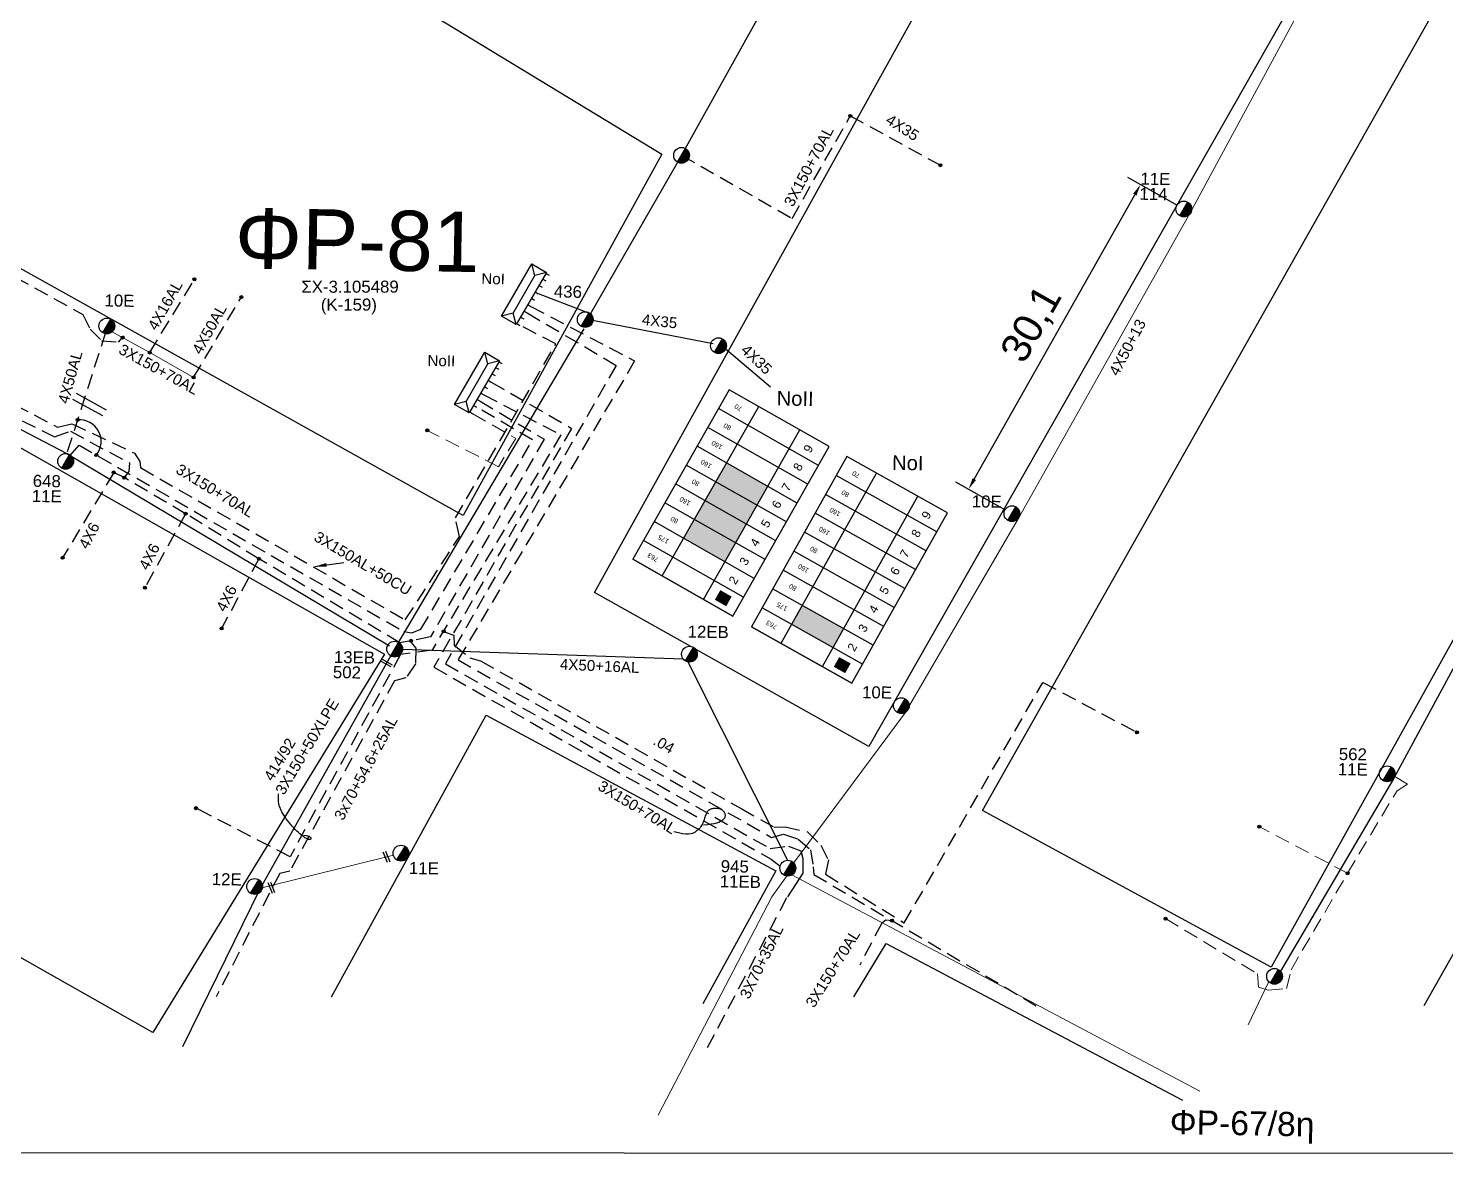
# Model space of a CAD drawing. Header units: millimetres. Extents: x 2875 to 4053, y 1200 to 1741.
# Drawn here: x 3728 to 3849.9, y 1200.5 to 1297.3 of the extents above; entities that cross this region are included whole.
import ezdxf
from ezdxf.enums import TextEntityAlignment as Align

# ---------------------------------------------------------------- set-up
doc = ezdxf.new("R2010")
doc.units = ezdxf.units.MM
doc.linetypes.add('DASHED', pattern=[19.05, 12.7, -6.35])
doc.layers.add('Άγνωστα', color=7, linetype='Continuous', lineweight=5)
for name, color, linetype in [('Ασφαλειοκιβώτια Χ.Τ 9 αναχωρήσεων', 7, 'Continuous'), ('Γέφυρες Εναέριου Δικτύου', 7, 'Continuous'), ('Γυμνά εναέρια ΧΤ (3Φ)   4x35AL', 7, 'Continuous'), ('Γυμνά εναέρια ΧΤ (3Φ)   4x50AL', 7, 'Continuous'), ('Γυμνά εναέρια ΧΤ και ΦΟΠ (3Φ)   4x50+16AL', 7, 'Continuous'), ('Επιγραφές - Σχήματα', 7, 'Continuous'), ('Καλώδια ΧΤ   3x150+50AL XLPE', 7, 'DASHED'), ('Καλώδια ΧΤ   3x150AL+50CU', 7, 'DASHED'), ('Μηχανική τομή', 7, 'Continuous'), ('ΠΙΝΑΚΙΔΑ', 7, 'Continuous'), ('Στύλος ΦΜ', 7, 'Continuous'), ('Στύλος ΦΜ @ 1', 7, 'Continuous'), ('Συνδέσεις', 7, 'Continuous'), ('Συνεστραμμένα ΧΤ   3x70+54.6+25 AL', 7, 'SYN_LINE'), ('Τομή', 7, 'Continuous'), ('Υποσταθμός πόλεως', 7, 'Continuous'), ('Υπόβαθρο ΔΕΗ', 7, 'Continuous'), ('Υπόγεια Καλώδια Δικτύου ΧΤ   .04', 7, 'DASHED'), ('Υπόγεια καλώδια Δικτύου ΧΤ και Παρ. ΧΤ - 3X150+70 AL', 7, 'DASHED'), ('Υπόγεια καλώδια Παροχών ΧΤ   4x16AL', 7, 'DASHED'), ('Υπόγεια καλώδια Παροχών ΧΤ   4x50AL', 7, 'DASHED'), ('Υπόγεια καλώδια Παροχών ΧΤ   4x6', 7, 'DASHED')]:
    doc.layers.add(name, color=color, linetype=linetype)
doc.styles.get("Standard").update_dxf_attribs({"font": 'ARIAL.TTF'})
doc.linetypes.add('SYN_LINE', pattern='A,0.5,-0.0001,["/\\/\\/\\/",Standard,S=0.1,R=0,X=0,Y=-0.05],-0.25', length=0.7501)
doc.dimstyles.new('ISO-25', dxfattribs={"dimtxt": 2.5, "dimasz": 1, "dimexe": 1.25, "dimexo": 0.625, "dimtad": 1, "dimtxsty": 'Standard', "dimcen": 2.5, "dimadec": 0, "dimazin": 0, "dimtfac": 1, "dimtmove": 0, "dimatfit": 3, "dimfxl": 1.25, "dimarcsym": 0})

# ---------------------------------------------------------------- blocks, each defined once
blk = doc.blocks.new('ΥΠΑΡΧΩΝ ΤΣΙΜΕΝΤΕΝΙΟΣ ΣΤΥΛΟΣ')
at = {"layer": 'Στύλος ΦΜ'}
blk.add_hatch(color=256, dxfattribs=at).paths.add_polyline_path([(-1.29, -2.28, 0.574793), (2.62, 0, 0.268822), (1.3, 2.27)])
blk.add_line((-1.29, -2.28), (1.3, 2.27), dxfattribs=at)
blk.add_circle((0, 0), 2.62, dxfattribs=at)
at = {"layer": 'Στύλος ΦΜ', "flags": 4}
for tag, p in [('ΑΡΙΘΜΟΣ', (-4.68, 8.05)), ('ΤΥΠΟΣ', (-4.91, 3.03))]:
    blk.add_attdef(tag, p, '', height=4, dxfattribs=at)
blk = doc.blocks.new('ΤΟΜΗ')
at = {"layer": 'Τομή', "ltscale": 40}
for p, q in [((-5.68, 0), (5.68, 0)), ((5.68, -2.33), (-5.68, -2.33))]:
    blk.add_line(p, q, dxfattribs=at)
blk = doc.blocks.new('ΜΗΧΑΝΙΚΗ ΤΟΜΗ')
at = {"layer": 'Μηχανική τομή', "ltscale": 40}
for p, q in [((-1.89, 0.78), (1.89, 0.78)), ((1.89, 0), (-1.89, 0))]:
    blk.add_line(p, q, dxfattribs=at)
blk = doc.blocks.new('_ΣΥΝΔΕΣΗ')
at = {"layer": 'Συνδέσεις', "linetype": 'SYN_LINE', "ltscale": 40}
blk.add_hatch(color=256, dxfattribs=at).paths.add_polyline_path([(0.5, -0.01, 1), (-0.5, -0.01, 1)])
at = {"layer": 'Συνδέσεις'}
blk.add_circle((0, -0.01), 0.5, dxfattribs=at)
blk = doc.blocks.new('ΑΣΦΑΛΕΙΟΚΙΒΩΤΙΟ ΥΠΟΣΤΑΘΜΟΥ 9 ΑΝΑΧΩΡΗΣΕΩΝ')
at = {"layer": 'Ασφαλειοκιβώτια Χ.Τ 9 αναχωρήσεων', "ltscale": 40}
for p, q in [((-23.8, 40.36), (24.02, 40.36)), ((-9.72, 40.36), (-9.72, -40.64)), ((9.94, 40.36), (9.94, -40.64)), ((-23.8, 31.36), (24.02, 31.36)), ((-23.8, 22.36), (24.02, 22.36)), ((-23.8, 13.36), (24.02, 13.36)), ((-23.8, 4.36), (24.02, 4.36)), ((-23.8, -4.64), (24.02, -4.64)), ((-23.8, -13.64), (24.02, -13.64)), ((-23.8, -22.64), (24.02, -22.64)), ((-23.8, -31.64), (24.02, -31.64))]:
    blk.add_line(p, q, dxfattribs=at)
at = {"layer": 'Ασφαλειοκιβώτια Χ.Τ 9 αναχωρήσεων'}
blk.add_lwpolyline([(-23.8, -40.64), (24.02, -40.64), (24.02, 40.36), (-23.8, 40.36)], close=True, dxfattribs=at)
for s, p in [('1', (-18.45, 37.24)), ('2', (-18.45, 28.67)), ('3', (-18.45, 19.6)), ('4', (-18.45, 10.58)), ('5', (-18.45, 1.57)), ('6', (-18.45, -7.57)), ('7', (-18.45, -15.81)), ('8', (-18.45, -25.5)), ('9', (-18.45, -34.19))]:
    blk.add_text(s, height=3.6, rotation=270, dxfattribs=at).set_placement(p)
at = {"layer": 'Ασφαλειοκιβώτια Χ.Τ 9 αναχωρήσεων', "ltscale": 40}
for tag, height, p in [('ΟΝΟΜΑ', 5, (-0.16, 44.31)), ('ΚΕΙΜΕΝΟ 1', 2, (17.06, 35.59)), ('ΚΕΙΜΕΝΟ 2', 2, (17.06, 26.88)), ('ΚΕΙΜΕΝΟ 3', 2, (17.06, 17.69)), ('ΚΕΙΜΕΝΟ 4', 2, (17.06, 8.71)), ('ΚΕΙΜΕΝΟ 5', 2, (17.06, -0.13)), ('ΚΕΙΜΕΝΟ 6', 2, (17.06, -9.05)), ('ΚΕΙΜΕΝΟ 7', 2, (17.06, -18.13)), ('ΚΕΙΜΕΝΟ 8', 2, (17.06, -26.85)), ('ΚΕΙΜΕΝΟ 9', 2, (17.06, -35.99)), ('ΣΧ', 2, (-0.1, -42.64))]:
    blk.add_attdef(tag, text='', height=height, dxfattribs=at).set_placement(p, align=Align.MIDDLE_CENTER)
blk = doc.blocks.new('ΥΠΟΣΤΑΘΜΟΣ ΠΟΛΕΩΣ 9 ΑΝΑΧΩΡΗΣΕΩΝ')
at = {"layer": 'Υποσταθμός πόλεως', "ltscale": 40}
for p, q in [((-9.63, -2.82), (-9.63, -4)), ((-7.12, -2.82), (-7.12, -4)), ((-4.84, -2.82), (-4.84, -4)), ((-2.36, -2.82), (-2.36, -4)), ((0.09, -2.82), (0.09, -4)), ((2.55, -2.82), (2.55, -4)), ((5.02, -2.82), (5.02, -4)), ((7.48, -2.82), (7.48, -4)), ((9.61, -2.82), (9.61, -4))]:
    blk.add_line(p, q, dxfattribs=at)
blk.add_lwpolyline([(-10.02, 2.82), (10.02, 2.82), (10.02, -2.82), (-10.02, -2.82)], close=True, dxfattribs=at)
for points in [[(-7.21, 0), (-10.02, 2.82)], [(-10.02, -2.82), (-7.21, 0)], [(-7.21, 0), (7.21, 0)], [(7.21, 0), (10.02, 2.82)], [(10.02, -2.82), (7.21, 0)]]:
    blk.add_lwpolyline(points, dxfattribs=at)
at = {"layer": 'Υποσταθμός πόλεως', "linetype": 'SYN_LINE', "ltscale": 40, "flags": 1}
for tag, p in [('ΜΕΤΑΣΧΗΜΑΤΙΣΜΟΣ', (10.79, 1.71)), ('ΙΣΧΥΣ', (10.77, -1.08)), ('ΑΡΙΘΜΟΣ', (10.89, -3.8))]:
    blk.add_attdef(tag, p, '', height=1.8, dxfattribs=at)
blk = doc.blocks.new('*D35')
at = {"layer": 'Defpoints', "color": 0, "ltscale": 10, "transparency": 16777216}
for p in [(3823.69, 1283.85), (3827.42, 1281.75), (3812.63, 1255.53)]:
    blk.add_point(p, dxfattribs=at)
at = {"layer": 'Καλώδια ΧΤ   3x150+50AL XLPE', "color": 0, "lineweight": -2, "ltscale": 10, "transparency": 16777216}
for p, q in [((3826.87, 1282.06), (3822.6, 1284.47)), ((3809.39, 1258.51), (3823.2, 1282.98)), ((3812.09, 1255.84), (3807.81, 1258.25))]:
    blk.add_line(p, q, dxfattribs=at)
at = {"layer": 'Καλώδια ΧΤ   3x150+50AL XLPE', "color": 0, "ltscale": 10, "transparency": 16777216}
for points in [[(3823.05, 1283.06), (3823.34, 1282.9), (3823.69, 1283.85)], [(3809.25, 1258.59), (3809.54, 1258.43), (3808.9, 1257.64)]]:
    blk.add_solid(points, dxfattribs=at)
at = {"layer": 'Καλώδια ΧΤ   3x150+50AL XLPE', "color": 0, "ltscale": 10, "transparency": 16777216, "insert": (3814.44, 1271.79), "char_height": 2.5, "attachment_point": 5, "rotation": 60.5787}
blk.add_mtext('30,1', dxfattribs=at)

msp = doc.modelspace()

# ---------------------------------------------------------------- hatches: boundary and pattern name
at = {"layer": 'Ασφαλειοκιβώτια Χ.Τ 9 αναχωρήσεων'}
for color, points in [(27, [(3788.075, 1259.897), (3787.153, 1258.276), (3790.693, 1256.262), (3791.615, 1257.884)]), (6, [(3787.153, 1258.276), (3786.231, 1256.655), (3789.771, 1254.641), (3790.693, 1256.262)]), (133, [(3786.231, 1256.655), (3785.308, 1255.034), (3788.849, 1253.02), (3789.771, 1254.641)]), (85, [(3785.308, 1255.034), (3784.386, 1253.413), (3787.927, 1251.399), (3788.849, 1253.02)]), (30, [(3788.046, 1247.569), (3788.517, 1248.398), (3787.541, 1248.954), (3787.069, 1248.124)]), (173, [(3798.142, 1245.638), (3794.589, 1247.63), (3793.677, 1246.003), (3797.23, 1244.012)]), (1, [(3798.285, 1241.809), (3798.752, 1242.642), (3797.772, 1243.191), (3797.305, 1242.359)]), (5, [(3798.285, 1241.809), (3798.752, 1242.642), (3797.772, 1243.191), (3797.305, 1242.359)]), (2, [(3798.285, 1241.809), (3798.752, 1242.642), (3797.772, 1243.191), (3797.305, 1242.359)])]:
    msp.add_hatch(color=color, dxfattribs=at).paths.add_polyline_path(points)

# ---------------------------------------------------------------- linework, layer by layer
at = {"layer": 'Άγνωστα', "color": 85}
for points in [[(3793.679, 1225.225), (3803.443, 1238.383), (3813.274, 1255.285), (3827.96, 1281.432), (3845.93, 1314.656)], [(3793.691, 1224.446), (3828.798, 1205.843)]]:
    msp.add_lwpolyline(points, dxfattribs=at)
at = {"layer": 'Άγνωστα', "color": 27}
for points in [[(3735.105, 1271.251), (3738.455, 1269.406), (3742.223, 1267.263)], [(3834.719, 1215.268), (3832.966, 1211.537)]]:
    msp.add_lwpolyline(points, dxfattribs=at)
at = {"layer": 'Άγνωστα', "color": 133, "linetype": 'DASHED', "ltscale": 0.1}
msp.add_lwpolyline([(3766.252, 1264.134), (3769.945, 1262.01), (3768.449, 1259.578), (3762.333, 1262.705)], dxfattribs=at)
at = {"layer": 'Άγνωστα', "color": 27, "linetype": 'DASHED', "ltscale": 0.1}
for points in [[(3825.844, 1220.683), (3833.769, 1215.923), (3833.833, 1214.797), (3834.662, 1214.533), (3836.249, 1214.672), (3836.652, 1216.29), (3841.509, 1224.589), (3845.764, 1231.696), (3846.649, 1232.264), (3845.562, 1232.903)], [(3841.509, 1224.589), (3833.91, 1228.603)]]:
    msp.add_lwpolyline(points, dxfattribs=at)
at = {"layer": 'Άγνωστα', "color": 30}
msp.add_lwpolyline([(3747.994, 1223.303), (3759.414, 1226.135)], dxfattribs=at)
at = {"layer": 'Άγνωστα', "color": 1}
msp.add_lwpolyline([(3793.294, 1224.393), (3791.962, 1222.558), (3782.205, 1203.785)], dxfattribs=at)
at = {"layer": 'Γέφυρες Εναέριου Δικτύου'}
msp.add_arc((3732.404, 1261.75), 1.865, 321.05941, 95.04965, dxfattribs=at)
at = {"layer": 'Γυμνά εναέρια ΧΤ (3Φ)   4x35AL', "color": 5, "linetype": 'DASHED', "ltscale": 0.1}
msp.add_lwpolyline([(3798.724, 1289.767), (3806.484, 1285.519)], dxfattribs=at)
at = {"layer": 'Γυμνά εναέρια ΧΤ (3Φ)   4x35AL', "color": 85, "linetype": 'SYN_LINE', "ltscale": 10}
msp.add_lwpolyline([(3776.557, 1272.194), (3786.922, 1270.179)], dxfattribs=at)
at = {"layer": 'Γυμνά εναέρια ΧΤ (3Φ)   4x35AL', "color": 85, "linetype": 'SYN_LINE', "ltscale": 5}
msp.add_lwpolyline([(3787.742, 1269.944), (3791.868, 1266.452)], dxfattribs=at)
at = {"layer": 'Γυμνά εναέρια ΧΤ (3Φ)   4x50AL', "color": 27}
msp.add_lwpolyline([(3864.732, 1267.783), (3855.112, 1250.575), (3845.457, 1232.726), (3835.725, 1216.177)], dxfattribs=at)
at = {"layer": 'Γυμνά εναέρια ΧΤ και ΦΟΠ (3Φ)   4x50+16AL', "color": 85}
for points in [[(3760.206, 1243.872), (3784.345, 1243.03)], [(3784.743, 1242.779), (3793.321, 1225.705)]]:
    msp.add_lwpolyline(points, dxfattribs=at)
at = {"layer": 'Επιγραφές - Σχήματα'}
for points in [[(3751.705, 1227.881), (3751.914, 1227.836), (3752.071, 1227.79), (3752.183, 1227.744), (3752.257, 1227.7), (3752.299, 1227.657), (3752.318, 1227.618), (3752.319, 1227.584), (3752.31, 1227.554), (3752.297, 1227.53), (3752.281, 1227.512), (3752.262, 1227.5), (3752.24, 1227.492), (3752.214, 1227.488), (3752.186, 1227.489), (3752.154, 1227.493), (3752.119, 1227.499), (3752.08, 1227.509), (3752.037, 1227.523), (3751.988, 1227.542), (3751.932, 1227.569), (3751.867, 1227.606), (3751.793, 1227.653), (3751.708, 1227.713), (3751.611, 1227.787), (3751.501, 1227.876), (3751.379, 1227.979), (3751.25, 1228.095), (3751.114, 1228.222), (3750.975, 1228.359), (3750.835, 1228.502), (3750.696, 1228.652), (3750.561, 1228.806), (3750.433, 1228.963), (3750.311, 1229.121), (3750.198, 1229.278), (3750.092, 1229.433), (3749.995, 1229.585), (3749.908, 1229.732), (3749.83, 1229.872), (3749.763, 1230.003), (3749.706, 1230.126), (3749.66, 1230.239), (3749.623, 1230.346), (3749.593, 1230.447), (3749.57, 1230.543), (3749.553, 1230.636), (3749.54, 1230.727), (3749.531, 1230.818), (3749.524, 1230.909), (3749.52, 1230.999), (3749.518, 1231.087), (3749.518, 1231.171), (3749.521, 1231.25), (3749.527, 1231.323), (3749.534, 1231.387), (3749.545, 1231.442)], [(3786.087, 1228.768), (3786.456, 1228.794), (3786.766, 1228.832), (3787.025, 1228.881), (3787.238, 1228.937), (3787.41, 1228.999), (3787.549, 1229.064), (3787.659, 1229.13), (3787.748, 1229.194), (3787.819, 1229.255), (3787.876, 1229.314), (3787.918, 1229.37), (3787.948, 1229.424), (3787.967, 1229.477), (3787.975, 1229.53), (3787.975, 1229.584), (3787.966, 1229.638), (3787.951, 1229.695), (3787.929, 1229.751), (3787.901, 1229.808), (3787.867, 1229.863), (3787.828, 1229.916), (3787.783, 1229.965), (3787.733, 1230.01), (3787.678, 1230.048), (3787.619, 1230.081), (3787.555, 1230.107), (3787.488, 1230.127), (3787.419, 1230.142), (3787.348, 1230.153), (3787.275, 1230.16), (3787.202, 1230.163), (3787.129, 1230.164), (3787.057, 1230.162), (3786.986, 1230.158), (3786.917, 1230.151), (3786.85, 1230.14), (3786.785, 1230.126), (3786.723, 1230.108), (3786.664, 1230.085), (3786.609, 1230.058), (3786.558, 1230.025), (3786.51, 1229.986), (3786.466, 1229.941), (3786.424, 1229.89), (3786.386, 1229.832), (3786.349, 1229.767), (3786.314, 1229.693), (3786.281, 1229.612), (3786.249, 1229.522), (3786.217, 1229.425), (3786.185, 1229.323), (3786.151, 1229.218), (3786.114, 1229.11), (3786.074, 1229.002), (3786.03, 1228.896), (3785.981, 1228.793), (3785.927, 1228.694), (3785.866, 1228.6), (3785.799, 1228.511), (3785.725, 1228.427), (3785.646, 1228.346), (3785.56, 1228.27), (3785.468, 1228.199), (3785.37, 1228.131), (3785.263, 1228.068), (3785.14, 1228.014), (3784.992, 1227.975), (3784.809, 1227.954), (3784.58, 1227.958), (3784.298, 1227.99), (3783.952, 1228.057), (3783.532, 1228.162)]]:
    msp.add_lwpolyline(points, dxfattribs=at)
at = {"layer": 'Καλώδια ΧΤ   3x150+50AL XLPE', "color": 6, "ltscale": 0.1}
msp.add_lwpolyline([(3760.821, 1244.585), (3761.335, 1243.949), (3761.313, 1242.612), (3760.489, 1241.395), (3759.521, 1241.162), (3750.515, 1224.782), (3749.63, 1224.571), (3744.159, 1213.942)], dxfattribs=at)
at = {"layer": 'Καλώδια ΧΤ   3x150AL+50CU', "color": 27, "ltscale": 0.1}
for points in [[(3723.063, 1295.336), (3722.167, 1295.56), (3715.201, 1282.354), (3732.705, 1272.665), (3733.319, 1271.411), (3734.31, 1270.419), (3735.771, 1270.297), (3736.236, 1270.841)], [(3731.606, 1260.535), (3732.375, 1261.427), (3760.323, 1245.383), (3760.992, 1245.281), (3761.776, 1245.583), (3771.396, 1261.882), (3766.578, 1264.696)]]:
    msp.add_lwpolyline(points, dxfattribs=at)
at = {"layer": 'Καλώδια ΧΤ   3x150AL+50CU', "color": 6, "ltscale": 0.1}
msp.add_lwpolyline([(3766.874, 1265.206), (3772.394, 1261.947), (3762.608, 1244.924), (3759.962, 1244.422), (3747.842, 1251.656), (3741.538, 1255.528), (3736.263, 1258.635), (3735.353, 1259.088)], dxfattribs=at)
at = {"layer": 'ΠΙΝΑΚΙΔΑ'}
msp.add_lwpolyline([(2883.045, 1200.853), (3942.226, 1200.46), (3942.226, 1741.119), (2883.045, 1741.119)], close=True, dxfattribs=at)
at = {"layer": 'Συνεστραμμένα ΧΤ   3x70+54.6+25 AL', "color": 5, "ltscale": 10}
for points in [[(3776.376, 1272.745), (3783.794, 1285.628), (3797.916, 1311.039), (3804.07, 1322.65), (3810.339, 1334.031)], [(3776.376, 1272.745), (3771.885, 1274.466)]]:
    msp.add_lwpolyline(points, dxfattribs=at)
at = {"layer": 'Συνεστραμμένα ΧΤ   3x70+54.6+25 AL', "color": 85, "ltscale": 10}
msp.add_lwpolyline([(3759.752, 1244.234), (3775.834, 1271.454)], dxfattribs=at)
at = {"layer": 'Συνεστραμμένα ΧΤ   3x70+54.6+25 AL', "color": 30, "linetype": 'DASHED', "ltscale": 0.1}
msp.add_lwpolyline([(3767.198, 1265.763), (3773.831, 1262.309), (3762.746, 1243.791), (3760.033, 1243.407), (3750.524, 1226.017), (3742.433, 1230.194)], dxfattribs=at)
at = {"layer": 'Συνεστραμμένα ΧΤ   3x70+54.6+25 AL', "color": 30, "ltscale": 10}
msp.add_lwpolyline([(3741.305, 1209.692), (3747.994, 1223.303), (3759.222, 1243.356)], dxfattribs=at)
at = {"layer": 'Υπόβαθρο ΔΕΗ'}
for points in [[(3785, 1244.11), (3776.714, 1248.765), (3820.748, 1328.191), (3845.252, 1314.492), (3800.331, 1235.496)], [(3765.407, 1255.375), (3717.584, 1282.041), (3735.66, 1314.947), (3782.52, 1286.461), (3765.407, 1255.375)], [(3834.928, 1216.511), (3810.093, 1229.999), (3854.844, 1309.221), (3879.146, 1296.059), (3834.928, 1216.511)], [(3912.676, 1278.826), (3891.42, 1289.769), (3848.082, 1213.169)], [(3738.706, 1210.873), (3690.802, 1238.034), (3710.519, 1270.726), (3758.644, 1243.437), (3738.706, 1210.873)], [(3800.331, 1235.496), (3785.395, 1243.888)], [(3754.075, 1213.942), (3767.391, 1238.184), (3792.314, 1224.785), (3786.047, 1213.362)], [(3799.014, 1213.942), (3801.798, 1218.551), (3827.314, 1205.068)]]:
    msp.add_lwpolyline(points, dxfattribs=at)
at = {"layer": 'Υπόγεια Καλώδια Δικτύου ΧΤ   .04', "color": 30, "ltscale": 0.1}
msp.add_lwpolyline([(3763.778, 1245.378), (3764.602, 1245.093), (3764.631, 1244.227), (3765.987, 1243.137), (3766.914, 1242.876), (3789.323, 1230.155), (3792.163, 1228.564), (3793.12, 1228.592), (3795.05, 1228.157), (3796.187, 1227.004), (3796.835, 1225.743), (3796.592, 1224.503), (3803.368, 1220.31), (3815.29, 1241.02), (3823.385, 1236.725)], dxfattribs=at)
at = {"layer": 'Υπόγεια καλώδια Δικτύου ΧΤ και Παρ. ΧΤ - 3X150+70 AL', "color": 5, "ltscale": 0.1}
msp.add_lwpolyline([(3784.207, 1286.371), (3793.714, 1280.946), (3798.724, 1289.767)], dxfattribs=at)
at = {"layer": 'Υπόγεια καλώδια Δικτύου ΧΤ και Παρ. ΧΤ - 3X150+70 AL', "color": 173, "ltscale": 0.1}
for points in [[(3771.247, 1273.367), (3780.171, 1268.674), (3764.983, 1242.946), (3791.933, 1227.681), (3792.97, 1227.941), (3794.233, 1227.538), (3795.299, 1226.617), (3795.529, 1225.14), (3795.579, 1224.484), (3814.752, 1213.17)], [(3802.316, 1220.508), (3801.776, 1220.565), (3801.428, 1220.291), (3799.541, 1216.68)]]:
    msp.add_lwpolyline(points, dxfattribs=at)
at = {"layer": 'Υπόγεια καλώδια Δικτύου ΧΤ και Παρ. ΧΤ - 3X150+70 AL', "color": 2, "ltscale": 0.1}
msp.add_lwpolyline([(3710.665, 1272.12), (3711.845, 1272.231), (3715.618, 1270.059), (3716.684, 1270.187), (3730.523, 1262.984), (3731.784, 1263.276), (3737.146, 1260.739), (3737.613, 1260.03), (3737.66, 1259.494), (3760.441, 1246.399), (3765.096, 1253.581), (3764.752, 1255.162), (3773.386, 1270.137), (3770.301, 1271.738)], dxfattribs=at)
at = {"layer": 'Υπόγεια καλώδια Δικτύου ΧΤ και Παρ. ΧΤ - 3X150+70 AL', "color": 6, "ltscale": 0.1}
msp.add_lwpolyline([(3710.776, 1271.94), (3715.582, 1269.353), (3716.545, 1269.663), (3717.278, 1269.609), (3717.391, 1269.037), (3717.22, 1268.592), (3730.252, 1262.159), (3731.621, 1262.621), (3736.71, 1259.901), (3736.664, 1259.151), (3736.263, 1258.635)], dxfattribs=at)
at = {"layer": 'Υπόγεια καλώδια Δικτύου ΧΤ και Παρ. ΧΤ - 3X150+70 AL', "color": 1, "ltscale": 0.1}
msp.add_lwpolyline([(3770.923, 1272.81), (3778.589, 1268.29), (3763.886, 1242.608), (3791.825, 1226.714), (3793.41, 1226.931), (3794.477, 1226.532), (3794.639, 1225.855), (3794.635, 1224.605), (3794.012, 1223.629), (3793.249, 1222.469), (3786.235, 1209.214)], dxfattribs=at)
at = {"layer": 'Υπόγεια καλώδια Δικτύου ΧΤ και Παρ. ΧΤ - 3X150+70 AL', "color": 85, "linetype": 'Continuous', "ltscale": 0.1}
msp.add_lwpolyline([(3710.53, 1271.554), (3731.312, 1260.711), (3759.068, 1244.157)], dxfattribs=at)
at = {"layer": 'Υπόγεια καλώδια Δικτύου ΧΤ και Παρ. ΧΤ - 3X150+70 AL', "color": 85, "ltscale": 0.1}
msp.add_lwpolyline([(3767.836, 1266.862), (3774.746, 1262.878), (3762.899, 1242.325), (3791.924, 1225.801), (3792.695, 1225.201)], dxfattribs=at)
at = {"layer": 'Υπόγεια καλώδια Παροχών ΧΤ   4x16AL', "color": 27, "ltscale": 0.1}
msp.add_lwpolyline([(3738.455, 1269.406), (3742.302, 1275.708)], dxfattribs=at)
at = {"layer": 'Υπόγεια καλώδια Παροχών ΧΤ   4x50AL', "color": 27, "ltscale": 0.1}
for points in [[(3742.223, 1267.263), (3746.341, 1274.177)], [(3734.647, 1271.128), (3731.312, 1260.711)]]:
    msp.add_lwpolyline(points, dxfattribs=at)
at = {"layer": 'Υπόγεια καλώδια Παροχών ΧΤ   4x6', "color": 6, "ltscale": 0.1}
for points in [[(3735.353, 1259.088), (3730.956, 1251.74)], [(3741.538, 1255.528), (3738.038, 1249.167)], [(3747.842, 1251.656), (3744.631, 1245.66)]]:
    msp.add_lwpolyline(points, dxfattribs=at)

# ---------------------------------------------------------------- block references
at = {"layer": 'Ασφαλειοκιβώτια Χ.Τ 9 αναχωρήσεων'}
ref = msp.add_blockref('ΑΣΦΑΛΕΙΟΚΙΒΩΤΙΟ ΥΠΟΣΤΑΘΜΟΥ 9 ΑΝΑΧΩΡΗΣΕΩΝ', (3788.468, 1256.423), dxfattribs=dict(at, xscale=0.2072332082960058, yscale=0.2072332082960058, zscale=0.2072332082960058, rotation=150.3686934789033))
ref.add_attrib('ΚΕΙΜΕΝΟ 2', '175', dxfattribs={"ltscale": 40, "height": 0.4145, "rotation": 150.36869}).set_placement((3782.64, 1253.329), align=Align.MIDDLE_CENTER)
ref.add_attrib('ΚΕΙΜΕΝΟ 1', '763', dxfattribs={"ltscale": 40, "height": 0.4145, "rotation": 150.36869}).set_placement((3781.748, 1251.761), align=Align.MIDDLE_CENTER)
ref.add_attrib('ΚΕΙΜΕΝΟ 3', '80', dxfattribs={"ltscale": 40, "height": 0.4145, "rotation": 150.36869}).set_placement((3783.582, 1254.985), align=Align.MIDDLE_CENTER)
ref.add_attrib('ΚΕΙΜΕΝΟ 4', '160', dxfattribs={"ltscale": 40, "height": 0.4145, "rotation": 150.36869}).set_placement((3784.501, 1256.602), align=Align.MIDDLE_CENTER)
ref.add_attrib('ΚΕΙΜΕΝΟ 5', '80', dxfattribs={"ltscale": 40, "height": 0.4145, "rotation": 150.36869}).set_placement((3785.407, 1258.194), align=Align.MIDDLE_CENTER)
ref.add_attrib('ΚΕΙΜΕΝΟ 6', '160', dxfattribs={"ltscale": 40, "height": 0.4145, "rotation": 150.36869}).set_placement((3786.322, 1259.802), align=Align.MIDDLE_CENTER)
ref.add_attrib('ΚΕΙΜΕΝΟ 7', '160', dxfattribs={"ltscale": 40, "height": 0.4145, "rotation": 150.36869}).set_placement((3787.251, 1261.436), align=Align.MIDDLE_CENTER)
ref.add_attrib('ΚΕΙΜΕΝΟ 8', '80', dxfattribs={"ltscale": 40, "height": 0.4145, "rotation": 150.36869}).set_placement((3788.146, 1263.008), align=Align.MIDDLE_CENTER)
ref.add_attrib('ΚΕΙΜΕΝΟ 9', '70', dxfattribs={"ltscale": 40, "height": 0.4145, "rotation": 150.36869}).set_placement((3789.081, 1264.653), align=Align.MIDDLE_CENTER)
ref = msp.add_blockref('ΑΣΦΑΛΕΙΟΚΙΒΩΤΙΟ ΥΠΟΣΤΑΘΜΟΥ 9 ΑΝΑΧΩΡΗΣΕΩΝ', (3798.652, 1250.666), dxfattribs=dict(at, xscale=0.2072332082959778, yscale=0.2072332082959778, zscale=0.2072332082959778, rotation=150.7251444635306))
ref.add_attrib('ΚΕΙΜΕΝΟ 2', '175', dxfattribs={"ltscale": 40, "height": 0.4145, "rotation": 150.72514}).set_placement((3792.843, 1247.535), align=Align.MIDDLE_CENTER)
ref.add_attrib('ΚΕΙΜΕΝΟ 1', '763', dxfattribs={"ltscale": 40, "height": 0.4145, "rotation": 150.72514}).set_placement((3791.961, 1245.962), align=Align.MIDDLE_CENTER)
ref.add_attrib('ΚΕΙΜΕΝΟ 3', '80', dxfattribs={"ltscale": 40, "height": 0.4145, "rotation": 150.72514}).set_placement((3793.775, 1249.198), align=Align.MIDDLE_CENTER)
ref.add_attrib('ΚΕΙΜΕΝΟ 4', '160', dxfattribs={"ltscale": 40, "height": 0.4145, "rotation": 150.72514}).set_placement((3794.685, 1250.82), align=Align.MIDDLE_CENTER)
ref.add_attrib('ΚΕΙΜΕΝΟ 5', '80', dxfattribs={"ltscale": 40, "height": 0.4145, "rotation": 150.72514}).set_placement((3795.581, 1252.418), align=Align.MIDDLE_CENTER)
ref.add_attrib('ΚΕΙΜΕΝΟ 6', '160', dxfattribs={"ltscale": 40, "height": 0.4145, "rotation": 150.72514}).set_placement((3796.485, 1254.031), align=Align.MIDDLE_CENTER)
ref.add_attrib('ΚΕΙΜΕΝΟ 7', '160', dxfattribs={"ltscale": 40, "height": 0.4145, "rotation": 150.72514}).set_placement((3797.405, 1255.672), align=Align.MIDDLE_CENTER)
ref.add_attrib('ΚΕΙΜΕΝΟ 8', '80', dxfattribs={"ltscale": 40, "height": 0.4145, "rotation": 150.72514}).set_placement((3798.289, 1257.249), align=Align.MIDDLE_CENTER)
ref.add_attrib('ΚΕΙΜΕΝΟ 9', '70', dxfattribs={"ltscale": 40, "height": 0.4145, "rotation": 150.72514}).set_placement((3799.215, 1258.9), align=Align.MIDDLE_CENTER)
at = {"layer": 'Μηχανική τομή'}
for p, xscale, yscale, zscale, rotation in [((3758.795, 1242.593), 0.2590415103700173, 0.2590415103700173, 0.2590415103700173, 331.655350731822), ((3758.73, 1225.965), 0.2590415103699613, 0.2590415103699613, 0.2590415103699613, 291.9799027705216), ((3748.826, 1223.308), 0.2590415103699154, 0.2590415103699154, 0.2590415103699154, 291.9799027704976)]:
    msp.add_blockref('ΜΗΧΑΝΙΚΗ ΤΟΜΗ', p, dxfattribs=dict(at, xscale=xscale, yscale=yscale, zscale=zscale, rotation=rotation))
at = {"layer": 'Στύλος ΦΜ @ 1', "ltscale": 40, "xscale": 0.2590415103700448, "yscale": 0.2590415103700448, "zscale": 0.2590415103700448, "rotation": 359.0199368875902}
for p in [(3784.207, 1286.371), (3787.385, 1269.989), (3835.225, 1215.719)]:
    msp.add_blockref('ΥΠΑΡΧΩΝ ΤΣΙΜΕΝΤΕΝΙΟΣ ΣΤΥΛΟΣ', p, dxfattribs=at)
at = {"layer": 'Στύλος ΦΜ @ 1', "ltscale": 40}
ref = msp.add_blockref('ΥΠΑΡΧΩΝ ΤΣΙΜΕΝΤΕΝΙΟΣ ΣΤΥΛΟΣ', (3827.415, 1281.751), dxfattribs=dict(at, xscale=0.2590415103700448, yscale=0.2590415103700448, zscale=0.2590415103700448, rotation=359.0199368875902))
ref.add_attrib('ΤΥΠΟΣ', '114', (3823.592, 1282.549), dxfattribs={"layer": 'Στύλος ΦΜ', "height": 1.0362, "rotation": 359.01994, "flags": 4})
ref.add_attrib('ΑΡΙΘΜΟΣ', '11E', (3823.676, 1283.85), dxfattribs={"layer": 'Στύλος ΦΜ', "height": 1.0362, "rotation": 359.01994, "flags": 4})
ref = msp.add_blockref('ΥΠΑΡΧΩΝ ΤΣΙΜΕΝΤΕΝΙΟΣ ΣΤΥΛΟΣ', (3734.758, 1271.682), dxfattribs=dict(at, xscale=0.2590415103700448, yscale=0.2590415103700448, zscale=0.2590415103700448, rotation=359.0199368875902))
ref.add_attrib('ΤΥΠΟΣ', '10E', (3734.551, 1273.371), dxfattribs={"layer": 'Στύλος ΦΜ', "height": 1.0362, "rotation": 359.01994, "flags": 4})
ref = msp.add_blockref('ΥΠΑΡΧΩΝ ΤΣΙΜΕΝΤΕΝΙΟΣ ΣΤΥΛΟΣ', (3775.92, 1272.239), dxfattribs=dict(at, xscale=0.2590415103700448, yscale=0.2590415103700448, zscale=0.2590415103700448, rotation=359.0199368875902))
ref.add_attrib('ΤΥΠΟΣ', '436', (3773.214, 1274.145), dxfattribs={"layer": 'Στύλος ΦΜ', "height": 1.0362, "rotation": 359.01994, "flags": 4})
ref = msp.add_blockref('ΥΠΑΡΧΩΝ ΤΣΙΜΕΝΤΕΝΙΟΣ ΣΤΥΛΟΣ', (3731.22, 1260.039), dxfattribs=dict(at, xscale=0.2590415103700448, yscale=0.2590415103700448, zscale=0.2590415103700448, rotation=359.0199368875902))
ref.add_attrib('ΤΥΠΟΣ', '11E', (3728.296, 1256.544), dxfattribs={"layer": 'Στύλος ΦΜ', "height": 1.0362, "rotation": 359.01994, "flags": 4})
ref.add_attrib('ΑΡΙΘΜΟΣ', '648', (3728.38, 1257.846), dxfattribs={"layer": 'Στύλος ΦΜ', "height": 1.0362, "rotation": 359.01994, "flags": 4})
ref = msp.add_blockref('ΥΠΑΡΧΩΝ ΤΣΙΜΕΝΤΕΝΙΟΣ ΣΤΥΛΟΣ', (3812.63, 1255.535), dxfattribs=dict(at, xscale=0.2590415103700448, yscale=0.2590415103700448, zscale=0.2590415103700448, rotation=359.0199368875902))
ref.add_attrib('ΤΥΠΟΣ', '10E', (3809.168, 1256.085), dxfattribs={"layer": 'Στύλος ΦΜ', "height": 1.0362, "rotation": 359.01994, "flags": 4})
ref = msp.add_blockref('ΥΠΑΡΧΩΝ ΤΣΙΜΕΝΤΕΝΙΟΣ ΣΤΥΛΟΣ', (3784.884, 1243.442), dxfattribs=dict(at, xscale=0.2590415103700448, yscale=0.2590415103700448, zscale=0.2590415103700448, rotation=359.0199368875902))
ref.add_attrib('ΤΥΠΟΣ', '12EB', (3784.721, 1244.881), dxfattribs={"layer": 'Στύλος ΦΜ', "height": 1.0362, "rotation": 359.01994, "flags": 4})
ref = msp.add_blockref('ΥΠΑΡΧΩΝ ΤΣΙΜΕΝΤΕΝΙΟΣ ΣΤΥΛΟΣ', (3759.528, 1243.883), dxfattribs=dict(at, xscale=0.2590415103700448, yscale=0.2590415103700448, zscale=0.2590415103700448, rotation=359.0199368875902))
ref.add_attrib('ΤΥΠΟΣ', '502', (3754.201, 1241.385), dxfattribs={"layer": 'Στύλος ΦΜ', "height": 1.0362, "rotation": 359.01994, "flags": 4})
ref.add_attrib('ΑΡΙΘΜΟΣ', '13EB', (3754.285, 1242.686), dxfattribs={"layer": 'Στύλος ΦΜ', "height": 1.0362, "rotation": 359.01994, "flags": 4})
ref = msp.add_blockref('ΥΠΑΡΧΩΝ ΤΣΙΜΕΝΤΕΝΙΟΣ ΣΤΥΛΟΣ', (3803.112, 1239.015), dxfattribs=dict(at, xscale=0.2590415103700448, yscale=0.2590415103700448, zscale=0.2590415103700448, rotation=359.0199368875902))
ref.add_attrib('ΤΥΠΟΣ', '10E', (3799.729, 1239.662), dxfattribs={"layer": 'Στύλος ΦΜ', "height": 1.0362, "rotation": 359.01994, "flags": 4})
ref = msp.add_blockref('ΥΠΑΡΧΩΝ ΤΣΙΜΕΝΤΕΝΙΟΣ ΣΤΥΛΟΣ', (3844.912, 1233.149), dxfattribs=dict(at, xscale=0.2590415103700448, yscale=0.2590415103700448, zscale=0.2590415103700448, rotation=359.0199368875902))
ref.add_attrib('ΤΥΠΟΣ', '11E', (3840.661, 1233.036), dxfattribs={"layer": 'Στύλος ΦΜ', "height": 1.0362, "rotation": 359.01994, "flags": 4})
ref.add_attrib('ΑΡΙΘΜΟΣ', '562', (3840.744, 1234.337), dxfattribs={"layer": 'Στύλος ΦΜ', "height": 1.0362, "rotation": 359.01994, "flags": 4})
ref = msp.add_blockref('ΥΠΑΡΧΩΝ ΤΣΙΜΕΝΤΕΝΙΟΣ ΣΤΥΛΟΣ', (3760.067, 1226.322), dxfattribs=dict(at, xscale=0.2590415103700448, yscale=0.2590415103700448, zscale=0.2590415103700448, rotation=359.0199368875902))
ref.add_attrib('ΤΥΠΟΣ', '11E', (3760.738, 1224.526), dxfattribs={"layer": 'Στύλος ΦΜ', "height": 1.0362, "rotation": 359.01994, "flags": 4})
ref = msp.add_blockref('ΥΠΑΡΧΩΝ ΤΣΙΜΕΝΤΕΝΙΟΣ ΣΤΥΛΟΣ', (3793.351, 1225.028), dxfattribs=dict(at, xscale=0.2590415103700448, yscale=0.2590415103700448, zscale=0.2590415103700448, rotation=359.0199368875902))
ref.add_attrib('ΤΥΠΟΣ', '11EB', (3787.487, 1223.383), dxfattribs={"layer": 'Στύλος ΦΜ', "height": 1.0362, "rotation": 359.01994, "flags": 4})
ref.add_attrib('ΑΡΙΘΜΟΣ', '945', (3787.57, 1224.684), dxfattribs={"layer": 'Στύλος ΦΜ', "height": 1.0362, "rotation": 359.01994, "flags": 4})
ref = msp.add_blockref('ΥΠΑΡΧΩΝ ΤΣΙΜΕΝΤΕΝΙΟΣ ΣΤΥΛΟΣ', (3747.477, 1223.452), dxfattribs=dict(at, xscale=0.2590415103700448, yscale=0.2590415103700448, zscale=0.2590415103700448, rotation=359.0199368875902))
ref.add_attrib('ΤΥΠΟΣ', '12E', (3743.781, 1223.575), dxfattribs={"layer": 'Στύλος ΦΜ', "height": 1.0362, "rotation": 359.01994, "flags": 4})
at = {"layer": 'Συνδέσεις', "xscale": 0.2590415103700448, "yscale": 0.2590415103700448, "zscale": 0.2590415103700448, "rotation": 359.0199368875902}
for p in [(3798.724, 1289.767), (3806.484, 1285.519), (3742.302, 1275.708), (3746.341, 1274.177), (3736.112, 1270.696), (3738.455, 1269.406), (3742.223, 1267.263), (3732.241, 1263.611), (3762.333, 1262.705), (3733.856, 1260.58), (3735.353, 1259.088), (3736.263, 1258.635), (3741.538, 1255.528), (3730.956, 1251.74), (3747.842, 1251.656), (3738.038, 1249.167), (3744.631, 1245.66), (3763.744, 1245.418), (3760.939, 1244.601), (3823.385, 1236.725), (3742.433, 1230.194), (3833.91, 1228.603), (3841.509, 1224.589), (3802.316, 1220.508), (3825.844, 1220.683)]:
    msp.add_blockref('_ΣΥΝΔΕΣΗ', p, dxfattribs=at)
at = {"layer": 'Τομή', "xscale": 0.259041510370143, "yscale": 0.259041510370143, "zscale": 0.259041510370143, "rotation": 331.1017504490036}
msp.add_blockref('ΤΟΜΗ', (3733.418, 1265.191), dxfattribs=at)
at = {"layer": 'Υποσταθμός πόλεως', "xscale": 0.259041510369903, "yscale": 0.259041510369903, "zscale": 0.259041510369903, "rotation": 59.8657814477892}
for p in [(3770.656, 1274.415), (3766.608, 1266.811)]:
    msp.add_blockref('ΥΠΟΣΤΑΘΜΟΣ ΠΟΛΕΩΣ 9 ΑΝΑΧΩΡΗΣΕΩΝ', p, dxfattribs=at)

# ---------------------------------------------------------------- texts
at = {"layer": 'Άγνωστα', "color": 7, "char_height": 0.9325, "width": 87.23055, "attachment_point": 1}
for s, insert, rotation in [('4X50+13', (3820.926, 1267.74), 62.20052), ('3X70+35AL', (3789.168, 1214.097), 64.00263)]:
    msp.add_mtext(s, dxfattribs=dict(at, insert=insert, rotation=rotation))
at = {"layer": 'Γυμνά εναέρια ΧΤ (3Φ)   4x35AL', "color": 7, "char_height": 0.9325, "width": 87.23055, "attachment_point": 1}
for insert, rotation in [((3802.185, 1289.974), 327.59655), ((3780.857, 1272.723), 353.9028), ((3789.879, 1270.198), 316.67142)]:
    msp.add_mtext('4X35', dxfattribs=dict(at, insert=insert, rotation=rotation))
at = {"layer": 'Γυμνά εναέρια ΧΤ και ΦΟΠ (3Φ)   4x50+16AL', "color": 7, "insert": (3773.764, 1243.051), "char_height": 0.9325, "width": 87.23055, "attachment_point": 1, "rotation": 357.51752}
msp.add_mtext('4X50+16AL', dxfattribs=at)
at = {"layer": 'Επιγραφές - Σχήματα'}
for s, insert, char_height, width, attachment_point, rotation in [('ΦΡ-81', (3756.31, 1279.053), 5.1808, 23.35008, 5, 359.01994), ('{\\fArial|b0|i0|c161|p34;ΣX-3.105489}', (3751.494, 1275.58), 1.03617, 87.23055, 1, 0.07009), ('NoI', (3767.996, 1275.741), 0.9325, 8.8687, 5, 359.01994), ('(K-159)', (3753.17, 1274.039), 1.0362, 87.23055, 1, 0.07009), ('NoII', (3763.543, 1268.687), 0.9325, 8.8687, 5, 359.01994), ('NoII', (3793.98, 1265.435), 1.2434, 8.8687, 5, 359.01994), ('NoΙ', (3803.672, 1259.899), 1.2434, 8.8687, 5, 359.01994), ('ΦΡ-67/8η', (3826.232, 1204.223), 2.0723, 8.8687, 1, 359.01994)]:
    msp.add_mtext(s, dxfattribs=dict(at, insert=insert, char_height=char_height, width=width, attachment_point=attachment_point, rotation=rotation))
at = {"layer": 'Καλώδια ΧΤ   3x150+50AL XLPE', "color": 7, "width": 87.23055, "attachment_point": 1, "rotation": 59.12604}
for s, insert, char_height in [('3X150+50XLPE', (3749.194, 1231.733), 0.93255), ('414/92', (3748.21, 1232.916), 0.9325)]:
    msp.add_mtext(s, dxfattribs=dict(at, insert=insert, char_height=char_height))
at = {"layer": 'Καλώδια ΧΤ   3x150AL+50CU', "color": 7, "insert": (3752.967, 1254.079), "char_height": 0.93255, "width": 87.23055, "attachment_point": 1, "rotation": 329.28568}
msp.add_mtext('3X150AL+50CU', dxfattribs=at)
at = {"layer": 'Συνεστραμμένα ΧΤ   3x70+54.6+25 AL', "color": 7, "insert": (3754.261, 1229.505), "char_height": 0.93255, "width": 87.23055, "attachment_point": 1, "rotation": 61.50167}
msp.add_mtext('3x70+54.6+25AL', dxfattribs=at)
at = {"layer": 'Υπόγεια Καλώδια Δικτύου ΧΤ   .04', "color": 7, "insert": (3782.128, 1236.535), "char_height": 0.9325, "width": 87.23055, "attachment_point": 1, "rotation": 330.6503}
msp.add_mtext('.04', dxfattribs=at)
at = {"layer": 'Υπόγεια καλώδια Δικτύου ΧΤ και Παρ. ΧΤ - 3X150+70 AL', "color": 7, "char_height": 0.9325, "width": 87.23055, "attachment_point": 1}
for insert, rotation in [((3792.966, 1282.3), 62.10233), ((3736.142, 1270.192), 331.19079), ((3741.097, 1259.883), 328.66758), ((3777.405, 1232.641), 328.66758), ((3794.818, 1213.441), 58.03554)]:
    msp.add_mtext('3X150+70AL', dxfattribs=dict(at, insert=insert, rotation=rotation))
at = {"layer": 'Υπόγεια καλώδια Παροχών ΧΤ   4x16AL', "color": 7, "insert": (3738.223, 1271.688), "char_height": 0.9325, "width": 87.23055, "attachment_point": 1, "rotation": 60.4478}
msp.add_mtext('4X16AL', dxfattribs=at)
at = {"layer": 'Υπόγεια καλώδια Παροχών ΧΤ   4x50AL', "color": 7, "char_height": 0.9325, "width": 87.23055, "attachment_point": 1}
for insert, rotation in [((3742.042, 1269.62), 60.83099), ((3730.535, 1265.181), 74.41262)]:
    msp.add_mtext('4X50AL', dxfattribs=dict(at, insert=insert, rotation=rotation))
at = {"layer": 'Υπόγεια καλώδια Παροχών ΧΤ   4x6', "color": 7, "char_height": 0.9325, "width": 87.23055, "attachment_point": 1, "rotation": 62.70457}
for insert in [(3732.288, 1252.838), (3737.466, 1251.028), (3744.103, 1247.432)]:
    msp.add_mtext('4X6', dxfattribs=dict(at, insert=insert))

# ---------------------------------------------------------------- dimensions: what is measured, and where the dimension line sits
at = {"layer": 'Καλώδια ΧΤ   3x150+50AL XLPE', "ltscale": 10}
dim = msp.add_aligned_dim(p1=(3812.631, 1255.534), p2=(3827.416, 1281.751), distance=4.282, dimstyle='ISO-25', dxfattribs=at)
dim.commit()
dim.dimension.update_dxf_attribs({"geometry": '*D35', "text_midpoint": (3814.441, 1271.791)})

# ---------------------------------------------------------------- leaders
at = {"layer": 'Επιγραφές - Σχήματα', "ltscale": 40}
msp.add_leader([(3752.661, 1250.984), (3755.163, 1251.333)], dimstyle='ISO-25', override={"dimasz": 1, "dimtad": 0}, dxfattribs=at)

doc.saveas('drawing.dxf')
